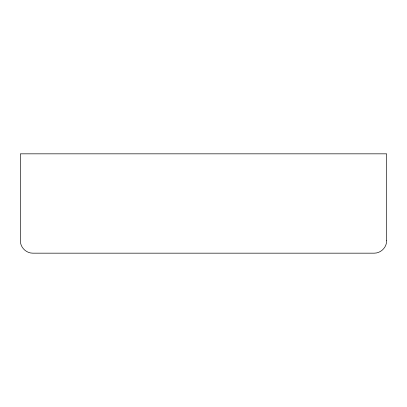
<?xml version="1.0" encoding="UTF-8"?>
<svg xmlns="http://www.w3.org/2000/svg" width="407" height="407" viewBox="0 0 407 407"><rect width="100%" height="100%" fill="white"/><g stroke="black" fill="none" stroke-linecap="round" stroke-linejoin="round"><path stroke-width="0.61" d="M386.65 240.751C386.691 247.395 380.881 253.21 374.231 253.169L32.769 253.169C26.119 253.21 20.309 247.395 20.35 240.751L20.35 153.831L386.65 153.831L386.65 240.751"/></g></svg>
